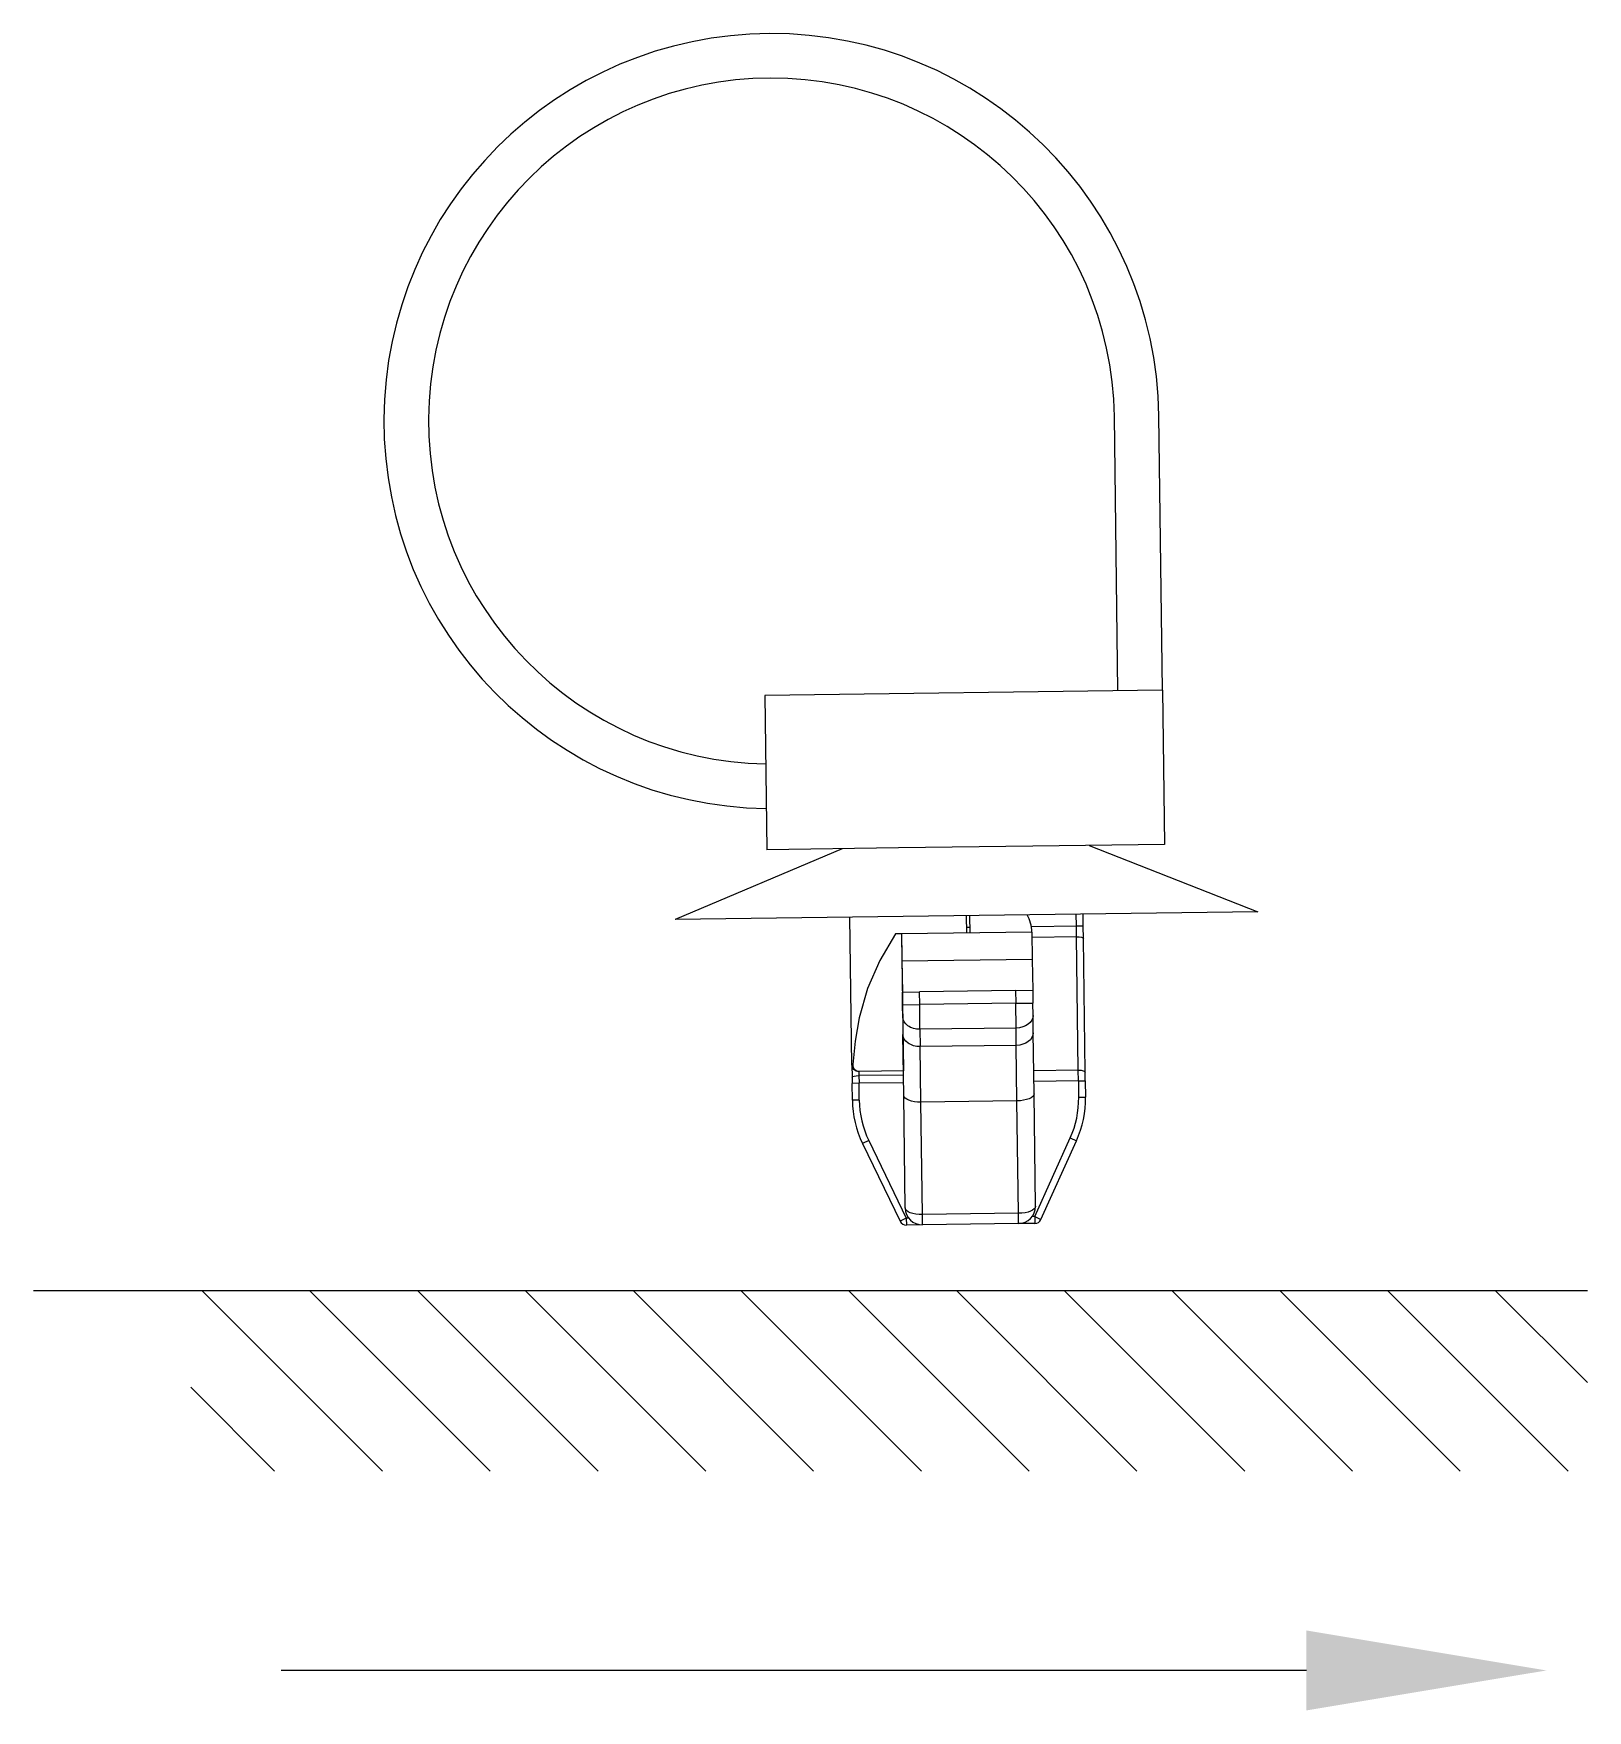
# Model space of a CAD drawing. Header units: inches. Extents: x 47316 to 59086, y 3141 to 11743.
# Drawn here: x 52176.64 to 52199.29, y 5782.73 to 5807.18 of the extents above; entities that cross this region are included whole.
import ezdxf

# ---------------------------------------------------------------- set-up
doc = ezdxf.new("R2010")
doc.units = ezdxf.units.IN
doc.header["$MEASUREMENT"] = 0

msp = doc.modelspace()

# ---------------------------------------------------------------- linework, layer by layer
at = {"color": 0, "linetype": 'ByBlock', "lineweight": -3, "ltscale": 0.2}
for p, q in [((52192.447, 5797.594), (52192.395, 5801.594)), ((52193.097, 5797.602), (52193.045, 5801.602))]:
    msp.add_line(p, q, dxfattribs=at)
at = {"color": 0, "linetype": 'ByBlock', "lineweight": -3, "ltscale": 0.289999}
msp.add_line((52193.097, 5797.602), (52187.298, 5797.527), dxfattribs=at)
at = {"color": 0, "linetype": 'ByBlock', "lineweight": -3, "ltscale": 0.1125}
for p, q in [((52187.298, 5797.527), (52187.327, 5795.277)), ((52193.097, 5797.602), (52193.127, 5795.353))]:
    msp.add_line(p, q, dxfattribs=at)
at = {"color": 0, "linetype": 'ByBlock', "lineweight": -3, "ltscale": 0.096026}
for p, q in [((52189.247, 5795.302), (52187.327, 5795.277)), ((52193.127, 5795.353), (52191.206, 5795.327))]:
    msp.add_line(p, q, dxfattribs=at)
at = {"color": 0, "linetype": 'ByBlock', "lineweight": -3, "ltscale": 0.097948}
msp.add_line((52191.206, 5795.327), (52189.247, 5795.302), dxfattribs=at)
at = {"color": 0, "linetype": 'ByBlock', "lineweight": -3, "ltscale": 0.132311}
for p, q in [((52192.027, 5795.338), (52194.489, 5794.37)), ((52188.427, 5795.291), (52185.99, 5794.259))]:
    msp.add_line(p, q, dxfattribs=at)
at = {"color": 0, "linetype": 'ByBlock', "lineweight": -3, "ltscale": 0.425}
msp.add_line((52194.489, 5794.37), (52185.99, 5794.259), dxfattribs=at)
at = {"color": 0, "linetype": 'ByBlock', "lineweight": -3, "ltscale": 0.008443}
for p, q in [((52191.842, 5794.167), (52191.84, 5794.336)), ((52191.942, 5794.168), (52191.94, 5794.337))]:
    msp.add_line(p, q, dxfattribs=at)
at = {"color": 0, "linetype": 'ByBlock', "lineweight": -3, "ltscale": 0.107719}
msp.add_line((52188.568, 5792.138), (52188.54, 5794.293), dxfattribs=at)
at = {"color": 0, "linetype": 'ByBlock', "lineweight": -3, "ltscale": 0.095}
for p, q in [((52191.193, 5794.077), (52189.293, 5794.052)), ((52191.198, 5793.677), (52189.298, 5793.652))]:
    msp.add_line(p, q, dxfattribs=at)
at = {"color": 0, "linetype": 'ByBlock', "lineweight": -3, "ltscale": 0.0125}
for p, q in [((52190.243, 5794.065), (52190.24, 5794.315)), ((52190.293, 5794.065), (52190.29, 5794.315)), ((52189.304, 5793.202), (52189.554, 5793.206)), ((52190.954, 5793.224), (52191.204, 5793.227)), ((52189.307, 5793.015), (52189.557, 5793.018)), ((52190.957, 5793.037), (52191.207, 5793.04))]:
    msp.add_line(p, q, dxfattribs=at)
at = {"color": 0, "linetype": 'ByBlock', "lineweight": -3, "ltscale": 0.0025}
msp.add_line((52190.242, 5794.146), (52190.292, 5794.147), dxfattribs=at)
at = {"color": 0, "linetype": 'ByBlock', "lineweight": -3, "ltscale": 0.032832}
msp.add_line((52191.185, 5794.158), (52191.842, 5794.167), dxfattribs=at)
at = {"color": 0, "linetype": 'ByBlock', "lineweight": -3, "ltscale": 0.02}
for p, q in [((52191.193, 5794.077), (52191.198, 5793.677)), ((52189.293, 5794.052), (52189.298, 5793.652))]:
    msp.add_line(p, q, dxfattribs=at)
at = {"color": 0, "linetype": 'ByBlock', "lineweight": -3, "ltscale": 0.005}
for p, q in [((52191.842, 5794.167), (52191.942, 5794.168)), ((52191.871, 5791.905), (52191.971, 5791.906)), ((52188.672, 5791.871), (52188.572, 5791.87)), ((52191.874, 5791.669), (52191.974, 5791.67)), ((52188.675, 5791.627), (52188.575, 5791.626)), ((52188.814, 5791.037), (52188.724, 5790.993)), ((52191.751, 5791.075), (52191.842, 5791.034)), ((52191.233, 5789.927), (52191.325, 5789.886)), ((52191.233, 5789.927), (52191.235, 5789.827)), ((52189.361, 5789.903), (52189.271, 5789.859)), ((52189.361, 5789.903), (52189.362, 5789.803))]:
    msp.add_line(p, q, dxfattribs=at)
at = {"color": 0, "linetype": 'ByBlock', "lineweight": -3, "ltscale": 0.007906}
msp.add_line((52191.844, 5794.009), (52191.842, 5794.167), dxfattribs=at)
at = {"color": 0, "linetype": 'ByBlock', "lineweight": -3, "ltscale": 0.009488}
msp.add_line((52191.944, 5793.978), (52191.942, 5794.168), dxfattribs=at)
at = {"color": 0, "linetype": 'ByBlock', "lineweight": -3}
for p, q in [((52189.206, 5794.051), (52188.973, 5793.663)), ((52188.973, 5793.663), (52188.797, 5793.253)), ((52188.797, 5793.253), (52188.675, 5792.827)), ((52188.675, 5792.827), (52188.616, 5792.487)), ((52188.616, 5792.487), (52188.584, 5792.143))]:
    msp.add_line(p, q, dxfattribs=at)
at = {"color": 0, "linetype": 'ByBlock', "lineweight": -3, "ltscale": 0.004339}
msp.add_line((52189.293, 5794.052), (52189.206, 5794.051), dxfattribs=at)
at = {"color": 0, "linetype": 'ByBlock', "lineweight": -3, "ltscale": 0.1}
msp.add_line((52189.293, 5794.052), (52189.319, 5792.053), dxfattribs=at)
at = {"color": 0, "linetype": 'ByBlock', "lineweight": -3, "ltscale": 0.0325}
for p, q in [((52191.194, 5794), (52191.844, 5794.009)), ((52189.32, 5791.991), (52188.67, 5791.983)), ((52189.321, 5791.879), (52188.672, 5791.871)), ((52191.869, 5792.063), (52191.219, 5792.054)), ((52191.871, 5791.905), (52191.221, 5791.896))]:
    msp.add_line(p, q, dxfattribs=at)
at = {"color": 0, "linetype": 'ByBlock', "lineweight": -3, "ltscale": 0.097302}
for p, q in [((52191.869, 5792.063), (52191.844, 5794.009)), ((52191.97, 5792.033), (52191.944, 5793.978))]:
    msp.add_line(p, q, dxfattribs=at)
at = {"color": 0, "linetype": 'ByBlock', "lineweight": -3, "ltscale": 0.022501}
for p, q in [((52189.298, 5793.652), (52189.304, 5793.202)), ((52191.198, 5793.677), (52191.204, 5793.227))]:
    msp.add_line(p, q, dxfattribs=at)
at = {"color": 0, "linetype": 'ByBlock', "lineweight": -3, "ltscale": 0.009364}
for p, q in [((52189.307, 5793.015), (52189.304, 5793.202)), ((52189.557, 5793.018), (52189.554, 5793.206)), ((52190.954, 5793.224), (52190.957, 5793.037)), ((52191.204, 5793.227), (52191.207, 5793.04))]:
    msp.add_line(p, q, dxfattribs=at)
at = {"color": 0, "linetype": 'ByBlock', "lineweight": -3, "ltscale": 0.07}
for p, q in [((52190.954, 5793.224), (52189.554, 5793.206)), ((52190.957, 5793.037), (52189.557, 5793.018)), ((52190.961, 5792.677), (52189.561, 5792.658)), ((52190.965, 5792.424), (52189.565, 5792.406)), ((52190.975, 5791.614), (52189.575, 5791.596)), ((52190.996, 5789.975), (52189.597, 5789.957)), ((52190.998, 5789.824), (52189.599, 5789.806))]:
    msp.add_line(p, q, dxfattribs=at)
at = {"color": 0, "linetype": 'ByBlock', "lineweight": -3, "ltscale": 0.009006}
for p, q in [((52189.309, 5792.835), (52189.307, 5793.015)), ((52191.209, 5792.86), (52191.207, 5793.04))]:
    msp.add_line(p, q, dxfattribs=at)
at = {"color": 0, "linetype": 'ByBlock', "lineweight": -3, "ltscale": 0.018011}
for p, q in [((52189.561, 5792.658), (52189.557, 5793.018)), ((52190.961, 5792.677), (52190.957, 5793.037))]:
    msp.add_line(p, q, dxfattribs=at)
at = {"color": 0, "linetype": 'ByBlock', "lineweight": -3, "ltscale": 0.012637}
for p, q in [((52191.212, 5792.607), (52191.209, 5792.86)), ((52189.309, 5792.835), (52189.312, 5792.582)), ((52189.561, 5792.658), (52189.565, 5792.406)), ((52190.965, 5792.424), (52190.961, 5792.677))]:
    msp.add_line(p, q, dxfattribs=at)
at = {"color": 0, "linetype": 'ByBlock', "lineweight": -3, "ltscale": 0.04455}
for p, q in [((52191.224, 5791.716), (52191.212, 5792.607)), ((52189.324, 5791.691), (52189.312, 5792.582))]:
    msp.add_line(p, q, dxfattribs=at)
at = {"color": 0, "linetype": 'ByBlock', "lineweight": -3, "ltscale": 0.0405}
for p, q in [((52189.575, 5791.596), (52189.565, 5792.406)), ((52190.975, 5791.614), (52190.965, 5792.424))]:
    msp.add_line(p, q, dxfattribs=at)
at = {"color": 0, "linetype": 'ByBlock', "lineweight": -3, "ltscale": 0.00896}
msp.add_line((52188.568, 5792.138), (52188.57, 5791.959), dxfattribs=at)
at = {"color": 0, "linetype": 'ByBlock', "lineweight": -3, "ltscale": 0.000715637}
msp.add_line((52188.584, 5792.143), (52188.569, 5792.143), dxfattribs=at)
at = {"color": 0, "linetype": 'ByBlock', "lineweight": -3, "ltscale": 0.004477}
msp.add_line((52188.57, 5791.959), (52188.572, 5791.87), dxfattribs=at)
at = {"color": 0, "linetype": 'ByBlock', "lineweight": -3, "ltscale": 9.0198e-05}
msp.add_line((52188.67, 5792.044), (52188.669, 5792.043), dxfattribs=at)
at = {"color": 0, "linetype": 'ByBlock', "lineweight": -3, "ltscale": 0.002986}
msp.add_line((52188.669, 5792.043), (52188.67, 5791.983), dxfattribs=at)
at = {"color": 0, "linetype": 'ByBlock', "lineweight": -3, "ltscale": 0.000495148}
msp.add_line((52188.68, 5792.044), (52188.67, 5792.044), dxfattribs=at)
at = {"color": 0, "linetype": 'ByBlock', "lineweight": -3, "ltscale": 0.005597}
msp.add_line((52188.67, 5791.983), (52188.672, 5791.871), dxfattribs=at)
at = {"color": 0, "linetype": 'ByBlock', "lineweight": -3, "ltscale": 0.031953}
msp.add_line((52189.319, 5792.053), (52188.68, 5792.044), dxfattribs=at)
at = {"color": 0, "linetype": 'ByBlock', "lineweight": -3, "ltscale": 0.003059}
msp.add_line((52189.32, 5791.991), (52189.319, 5792.053), dxfattribs=at)
at = {"color": 0, "linetype": 'ByBlock', "lineweight": -3, "ltscale": 0.000233459}
msp.add_line((52189.32, 5791.987), (52189.32, 5791.991), dxfattribs=at)
at = {"color": 0, "linetype": 'ByBlock', "lineweight": -3, "ltscale": 0.005363}
msp.add_line((52189.321, 5791.879), (52189.32, 5791.987), dxfattribs=at)
at = {"color": 0, "linetype": 'ByBlock', "lineweight": -3, "ltscale": 0.007907}
msp.add_line((52191.871, 5791.905), (52191.869, 5792.063), dxfattribs=at)
at = {"color": 0, "linetype": 'ByBlock', "lineweight": -3, "ltscale": 0.011804}
for p, q in [((52191.871, 5791.905), (52191.874, 5791.669)), ((52191.971, 5791.906), (52191.974, 5791.67))]:
    msp.add_line(p, q, dxfattribs=at)
at = {"color": 0, "linetype": 'ByBlock', "lineweight": -3, "ltscale": 0.006325}
msp.add_line((52191.971, 5791.906), (52191.97, 5792.033), dxfattribs=at)
at = {"color": 0, "linetype": 'ByBlock', "lineweight": -3, "ltscale": 0.012206}
for p, q in [((52188.575, 5791.626), (52188.572, 5791.87)), ((52188.675, 5791.627), (52188.672, 5791.871))]:
    msp.add_line(p, q, dxfattribs=at)
at = {"color": 0, "linetype": 'ByBlock', "lineweight": -3, "ltscale": 0.081943}
for p, q in [((52189.345, 5790.053), (52189.324, 5791.691)), ((52191.245, 5790.078), (52191.224, 5791.716)), ((52189.597, 5789.957), (52189.575, 5791.596)), ((52190.996, 5789.975), (52190.975, 5791.614))]:
    msp.add_line(p, q, dxfattribs=at)
at = {"color": 0, "linetype": 'ByBlock', "lineweight": -3, "ltscale": 0.062942}
for p, q in [((52188.724, 5790.993), (52189.271, 5789.859)), ((52191.325, 5789.886), (52191.842, 5791.034))]:
    msp.add_line(p, q, dxfattribs=at)
at = {"color": 0, "linetype": 'ByBlock', "lineweight": -3, "ltscale": 0.062941}
for p, q in [((52188.814, 5791.037), (52189.361, 5789.903)), ((52191.233, 5789.927), (52191.751, 5791.075))]:
    msp.add_line(p, q, dxfattribs=at)
at = {"color": 0, "linetype": 'ByBlock', "lineweight": -3, "ltscale": 0.007544}
for p, q in [((52189.599, 5789.806), (52189.597, 5789.957)), ((52190.998, 5789.824), (52190.996, 5789.975))]:
    msp.add_line(p, q, dxfattribs=at)
at = {"color": 0, "linetype": 'ByBlock', "lineweight": -3, "ltscale": 0.001816}
for p, q in [((52191.233, 5789.927), (52191.197, 5789.927)), ((52189.397, 5789.903), (52189.361, 5789.903))]:
    msp.add_line(p, q, dxfattribs=at)
at = {"color": 0, "linetype": 'ByBlock', "lineweight": -3, "ltscale": 0.011816}
for p, q in [((52189.599, 5789.806), (52189.362, 5789.803)), ((52191.235, 5789.827), (52190.998, 5789.824))]:
    msp.add_line(p, q, dxfattribs=at)
at = {"color": 0, "lineweight": -3}
for p, q in [((52199.293, 5788.844), (52176.637, 5788.844, 0)), ((52181.724, 5786.216), (52179.095, 5788.844)), ((52183.295, 5786.216), (52180.667, 5788.844)), ((52184.867, 5786.216), (52182.239, 5788.844)), ((52186.438, 5786.216), (52183.81, 5788.844)), ((52188.01, 5786.216), (52185.382, 5788.844)), ((52189.581, 5786.216), (52186.953, 5788.844)), ((52191.153, 5786.216), (52188.525, 5788.844)), ((52192.724, 5786.216), (52190.096, 5788.844)), ((52194.296, 5786.216), (52191.668, 5788.844)), ((52195.868, 5786.216), (52193.239, 5788.844)), ((52197.439, 5786.216), (52194.811, 5788.844)), ((52199.011, 5786.216), (52196.382, 5788.844)), ((52199.293, 5787.506), (52197.954, 5788.844)), ((52180.152, 5786.216), (52178.93, 5787.438))]:
    msp.add_line(p, q, dxfattribs=at)
msp.add_line((52195.195, 5783.309), (52180.247, 5783.309))
at = {"color": 0, "linetype": 'ByBlock', "lineweight": -3}
for centre, radius, start, end in [((52187.395, 5801.528), 5.65, 0.7475, 269.2262), ((52187.395, 5801.528), 5, 0.7475, 269.0283), ((52190.693, 5794.071), 0.5, 0.7475, 30.7475), ((52188.572, 5792.14), 0.00433, 136.3568, 199.5851), ((52188.669, 5792.144), 0.0999, 180.6902, 270.6901), ((52188.676, 5792.138), 0.0931, 176.6711, 272.3481), ((52190.475, 5791.65), 1.4, 335.7306, 0.7475), ((52190.475, 5791.65), 1.5, 335.7306, 0.7475), ((52190.075, 5791.645), 1.5, 180.7475, 205.7644), ((52190.075, 5791.645), 1.4, 180.7475, 205.7644), ((52189.595, 5790.056), 0.25, 180.7475, 270.7475), ((52190.995, 5790.074), 0.25, 270.7475, 0.7475), ((52189.361, 5789.903), 0.1, 205.7644, 270.7475), ((52191.233, 5789.927), 0.1, 270.7475, 335.7306)]:
    msp.add_arc(centre, radius, start, end, dxfattribs=at)
at = {"color": 0, "linetype": 'ByBlock', "lineweight": -3, "extrusion": (0, 0, -1)}
for centre, major_axis, ratio, start_param, end_param in [((52191.844, 5793.977), (0.1, 0.0013), 0.316228, 4.712389, 6.283185), ((52190.959, 5792.857), (0.25, 0.003), 0.720438, 0, 1.570796), ((52189.559, 5792.838), (0.25, 0.003), 0.720438, 1.570796, 3.141593), ((52190.962, 5792.604), (0.25, 0.003), 0.720438, 0, 1.570796), ((52189.562, 5792.586), (0.25, 0.003), 0.720438, 1.570796, 3.141593), ((52188.668, 5792.14), (0.1, 0.0013), 0.97071, 1.570796, 3.141593), ((52188.67, 5791.961), (0.1, 0.0013), 0.22389, 3.141593, 4.712389), ((52191.87, 5792.031), (0.1, 0.0013), 0.316228, 4.712389, 6.283185), ((52189.574, 5791.695), (0.25, 0.003), 0.396439, 1.570796, 3.141593), ((52190.974, 5791.713), (0.25, 0.003), 0.396439, 0, 1.570796), ((52189.595, 5790.056), (0.25, 0.003), 0.396439, 1.570796, 3.141593), ((52190.995, 5790.074), (0.25, 0.003), 0.396439, -6.283185, -4.712389)]:
    msp.add_ellipse(centre, major_axis=major_axis, ratio=ratio, start_param=start_param, end_param=end_param, dxfattribs=at)
msp.add_solid([(52195.195, 5783.892), (52198.695, 5783.309), (52195.195, 5782.726)])

doc.saveas('drawing.dxf')
